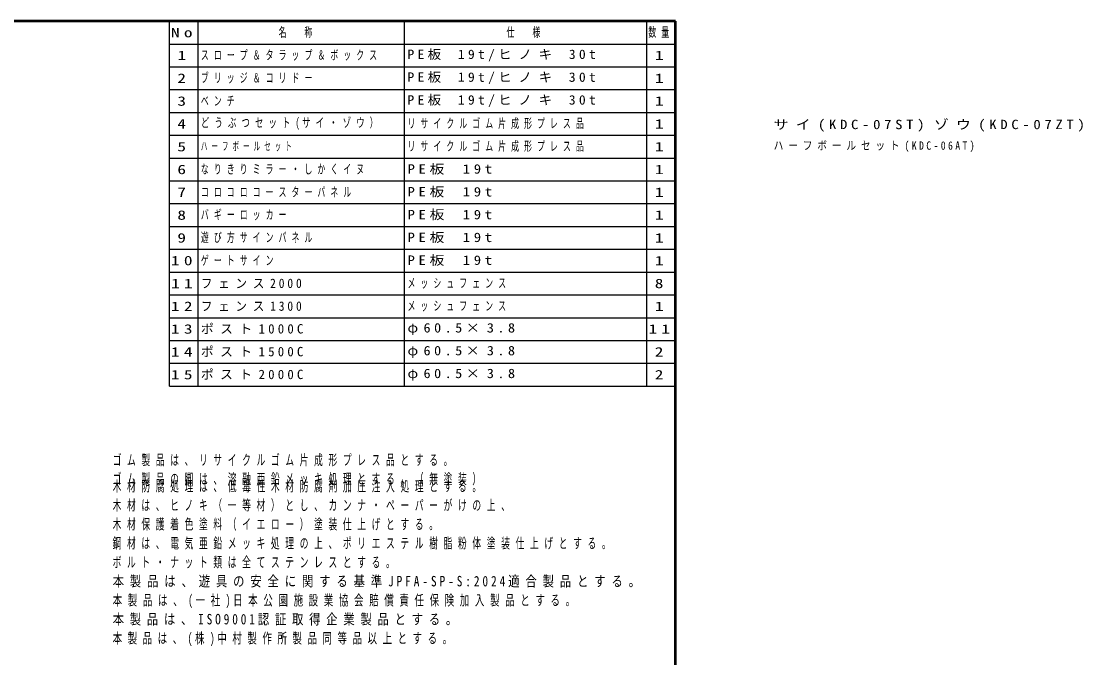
# Model space of a CAD drawing. Units: millimetres on the paper. Extents: x -805 to -334, y -297 to 267.
# Drawn here: x -557.7 to -334.3, y 133 to 267 of the extents above; entities that cross this region are included whole.
import ezdxf
from ezdxf.enums import TextEntityAlignment as Align

# ---------------------------------------------------------------- set-up
doc = ezdxf.new("R2010")
doc.units = ezdxf.units.MM
doc.layers.add('CLASS1', color=7, linetype='Continuous', lineweight=25)
doc.layers.add('LY_3', color=7, linetype='Continuous', lineweight=13)
doc.styles.add('ＭＳ ゴシック', font='')
doc.styles.get('ＭＳ ゴシック').set_extended_font_data('MS Gothic')

msp = doc.modelspace()

# ---------------------------------------------------------------- linework, layer by layer
at = {"layer": 'CLASS1'}
for p, q in [((-526.5, 190.2), (-526.5, 267)), ((-526.5, 267), (-420, 267)), ((-520.5, 190.2), (-520.5, 267)), ((-477, 190.2), (-477, 267)), ((-426, 190.2), (-426, 267)), ((-420, 190.2), (-420, 267)), ((-526.5, 262.2), (-420, 262.2)), ((-526.5, 257.4), (-420, 257.4)), ((-526.5, 252.6), (-420, 252.6)), ((-526.5, 247.8), (-420, 247.8)), ((-526.5, 243), (-420, 243)), ((-526.5, 243), (-420, 243)), ((-526.5, 238.2), (-420, 238.2)), ((-526.5, 233.4), (-420, 233.4)), ((-526.5, 228.6), (-420, 228.6)), ((-526.5, 223.8), (-420, 223.8)), ((-526.5, 219), (-420, 219)), ((-526.5, 214.2), (-420, 214.2)), ((-526.5, 209.4), (-420, 209.4)), ((-526.5, 204.6), (-420, 204.6)), ((-526.5, 199.8), (-420, 199.8)), ((-526.5, 195), (-420, 195)), ((-526.5, 190.2), (-420, 190.2))]:
    msp.add_line(p, q, dxfattribs=at)
at = {"layer": 'LY_3', "lineweight": 50}
for p, q in [((-420, 267), (-805, 267)), ((-420, 0), (-420, 267))]:
    msp.add_line(p, q, dxfattribs=at)

# ---------------------------------------------------------------- texts
at = {"layer": 'CLASS1', "style": 'ＭＳ ゴシック'}
for s, width, p in [('1', 1.4, (-524.85, 259.8)), ('1', 1.4, (-424.35, 259.8)), ('2', 1.35, (-524.85, 255)), ('1', 1.4, (-424.35, 255)), ('3', 1.35, (-524.85, 250.2)), ('1', 1.4, (-424.35, 250.2)), ('4', 1.35, (-524.85, 245.4)), ('1', 1.4, (-424.35, 245.4)), ('5', 1.35, (-524.85, 240.6)), ('1', 1.4, (-424.35, 240.6)), ('6', 1.35, (-524.85, 235.8)), ('1', 1.4, (-424.35, 235.8)), ('7', 1.35, (-524.85, 231)), ('1', 1.4, (-424.35, 231)), ('8', 1.35, (-524.85, 226.2)), ('1', 1.4, (-424.35, 226.2)), ('9', 1.35, (-524.85, 221.4)), ('1', 1.4, (-424.35, 221.4)), ('1', 1.4, (-424.35, 216.6)), ('8', 1.35, (-424.35, 211.8)), ('1', 1.4, (-424.35, 207)), ('2', 1.35, (-424.35, 197.4)), ('2', 1.35, (-424.35, 192.6))]:
    msp.add_text(s, height=1.979, dxfattribs=dict(at, width=width)).set_placement(p, align=Align.MIDDLE_LEFT)
for s, insert, char_height, attachment_point in [('\\T1.64;\\W0.6;名\u3000称', (-503.55, 264.6), 1.979, 4), ('\\T1.64;\\W0.6;仕\u3000様', (-455.55, 264.6), 1.979, 4), ('\\T1.64;\\W0.6;数量', (-425.7, 264.6), 1.979, 4), ('\\T1.5;\\W1.35;No', (-526.2, 264.6), 1.979, 4), ('\\T1.64;\\W0.6;スロープ＆タラップ＆ボックス', (-519.9, 259.8), 1.979, 4), ('\\T1.5;\\W1.05;PE板\\~19t/ヒノキ\\~30t', (-476.4, 259.8), 1.979, 4), ('\\T1.64;\\W0.6;ブリッジ＆コリドー', (-519.9, 255), 1.979, 4), ('\\T1.5;\\W1.05;PE板\\~19t/ヒノキ\\~30t', (-476.4, 255), 1.979, 4), ('\\T1.64;\\W0.6;ベンチ', (-519.9, 250.2), 1.979, 4), ('\\T1.5;\\W1.05;PE板\\~19t/ヒノキ\\~30t', (-476.4, 250.2), 1.979, 4), ('\\T1.58;\\W0.65;どうぶつセット(サイ・ゾウ）', (-519.9, 245.4), 1.979, 4), ('\\T1.64;\\W0.6;リサイクルゴム片成形プレス品', (-476.4, 245.4), 1.979, 4), ('\\T1.5;\\W1.15;サイ(KDC-07ST)', (-399.32, 245.008), 1.979, 4), ('\\T1.5;\\W1.15;ゾウ(KDC-07ZT)', (-365.577, 245.008), 1.979, 4), ('\\T1.64;\\W0.55;ハーフボールセット', (-519.9, 240.6), 1.76, 4), ('\\T1.64;\\W0.6;リサイクルゴム片成形プレス品', (-476.4, 240.6), 1.979, 4), ('\\T1.5;\\W0.85;ハーフボールセット(KDC-06AT)', (-399.32, 240.6), 1.76, 4), ('\\T1.64;\\W0.6;なりきりミラー・しかくイヌ', (-519.9, 235.8), 1.979, 4), ('\\T1.5;\\W1.15;PE板\\~19t', (-476.4, 235.8), 1.979, 4), ('\\T1.64;\\W0.6;コロコロコースターパネル', (-519.9, 231), 1.979, 4), ('\\T1.5;\\W1.15;PE板\\~19t', (-476.4, 231), 1.979, 4), ('\\T1.64;\\W0.6;バギーロッカー', (-519.9, 226.2), 1.979, 4), ('\\T1.5;\\W1.15;PE板\\~19t', (-476.4, 226.2), 1.979, 4), ('\\T1.64;\\W0.6;遊び方サインパネル', (-519.9, 221.4), 1.979, 4), ('\\T1.5;\\W1.15;PE板\\~19t', (-476.4, 221.4), 1.979, 4), ('\\T1.5;\\W1.35;10', (-526.2, 216.6), 1.979, 4), ('\\T1.64;\\W0.6;ゲートサイン', (-519.9, 216.6), 1.979, 4), ('\\T1.5;\\W1.15;PE板\\~19t', (-476.4, 216.6), 1.979, 4), ('\\T1.43;\\W1.4;11', (-526.2, 211.8), 1.979, 4), ('\\T1.5;\\W0.9;フェンス2000', (-519.9, 211.8), 1.979, 4), ('\\T1.64;\\W0.6;メッシュフェンス', (-476.4, 211.8), 1.979, 4), ('\\T1.5;\\W1.35;12', (-526.2, 207), 1.979, 4), ('\\T1.5;\\W0.9;フェンス1300', (-519.9, 207), 1.979, 4), ('\\T1.64;\\W0.6;メッシュフェンス', (-476.4, 207), 1.979, 4), ('\\T1.5;ポスト1000C', (-519.9, 202.2), 1.979, 4), ('\\T1.5;\\W1.1;φ60.5×3.8', (-476.4, 202.2), 1.979, 4), ('\\T1.5;\\W1.35;13', (-526.2, 202.2), 1.979, 4), ('\\T1.43;\\W1.4;11', (-425.7, 202.2), 1.979, 4), ('\\T1.5;\\W1.35;14', (-526.2, 197.4), 1.979, 4), ('\\T1.5;ポスト1500C', (-519.9, 197.4), 1.979, 4), ('\\T1.5;\\W1.1;φ60.5×3.8', (-476.4, 197.4), 1.979, 4), ('\\T1.5;\\W1.35;15', (-526.2, 192.6), 1.979, 4), ('\\T1.5;ポスト2000C', (-519.9, 192.6), 1.979, 4), ('\\T1.5;\\W1.1;φ60.5×3.8', (-476.4, 192.6), 1.979, 4), ('\\T1.64;\\W0.6;ゴム製品は、リサイクルゴム片成形プレス品とする。', (-538.479, 173.303), 2.199, 7), ('\\T1.64;\\W0.6;ゴム製品の脚は、溶融亜鉛メッキ処理とする。（無塗装）', (-538.479, 169.303), 2.199, 7), ('\\T1.64;\\W0.6;木材防腐処理は、低毒性木材防腐剤加圧注入処理とする。', (-538.479, 170.238), 2.199, 1), ('\\T1.64;\\W0.6;木材は、ヒノキ（一等材）とし、カンナ・ペーパーがけの上、', (-538.479, 166.238), 2.199, 1), ('\\T1.64;\\W0.6;木材保護着色塗料（イエロー）塗装仕上げとする。', (-538.479, 162.238), 2.199, 1), ('\\T1.64;\\W0.6;鋼材は、電気亜鉛メッキ処理の上、ポリエステル樹脂粉体塗装仕上げとする。', (-538.479, 158.238), 2.199, 1), ('\\T1.64;\\W0.6;ボルト・ナット類は全てステンレスとする。', (-538.479, 154.238), 2.199, 1), ('\\T1.51;\\W0.8;本製品は、遊具の安全に関する基準JPFA-SP-S:2024適合製品とする。', (-538.479, 150.238), 2.199, 1), ('\\T1.59;\\W0.65;本製品は、(一社)日本公園施設業協会賠償責任保険加入製品とする。', (-538.479, 146.238), 2.199, 1), ('\\T1.5;\\W0.8;本製品は、ISO9001認証取得企業製品とする。', (-538.479, 142.238), 2.199, 1), ('\\T1.58;\\W0.65;本製品は、(株)中村製作所製品同等品以上とする。', (-538.479, 138.238), 2.199, 1)]:
    msp.add_mtext(s, dxfattribs=dict(at, insert=insert, char_height=char_height, attachment_point=attachment_point))

doc.saveas('drawing.dxf')
